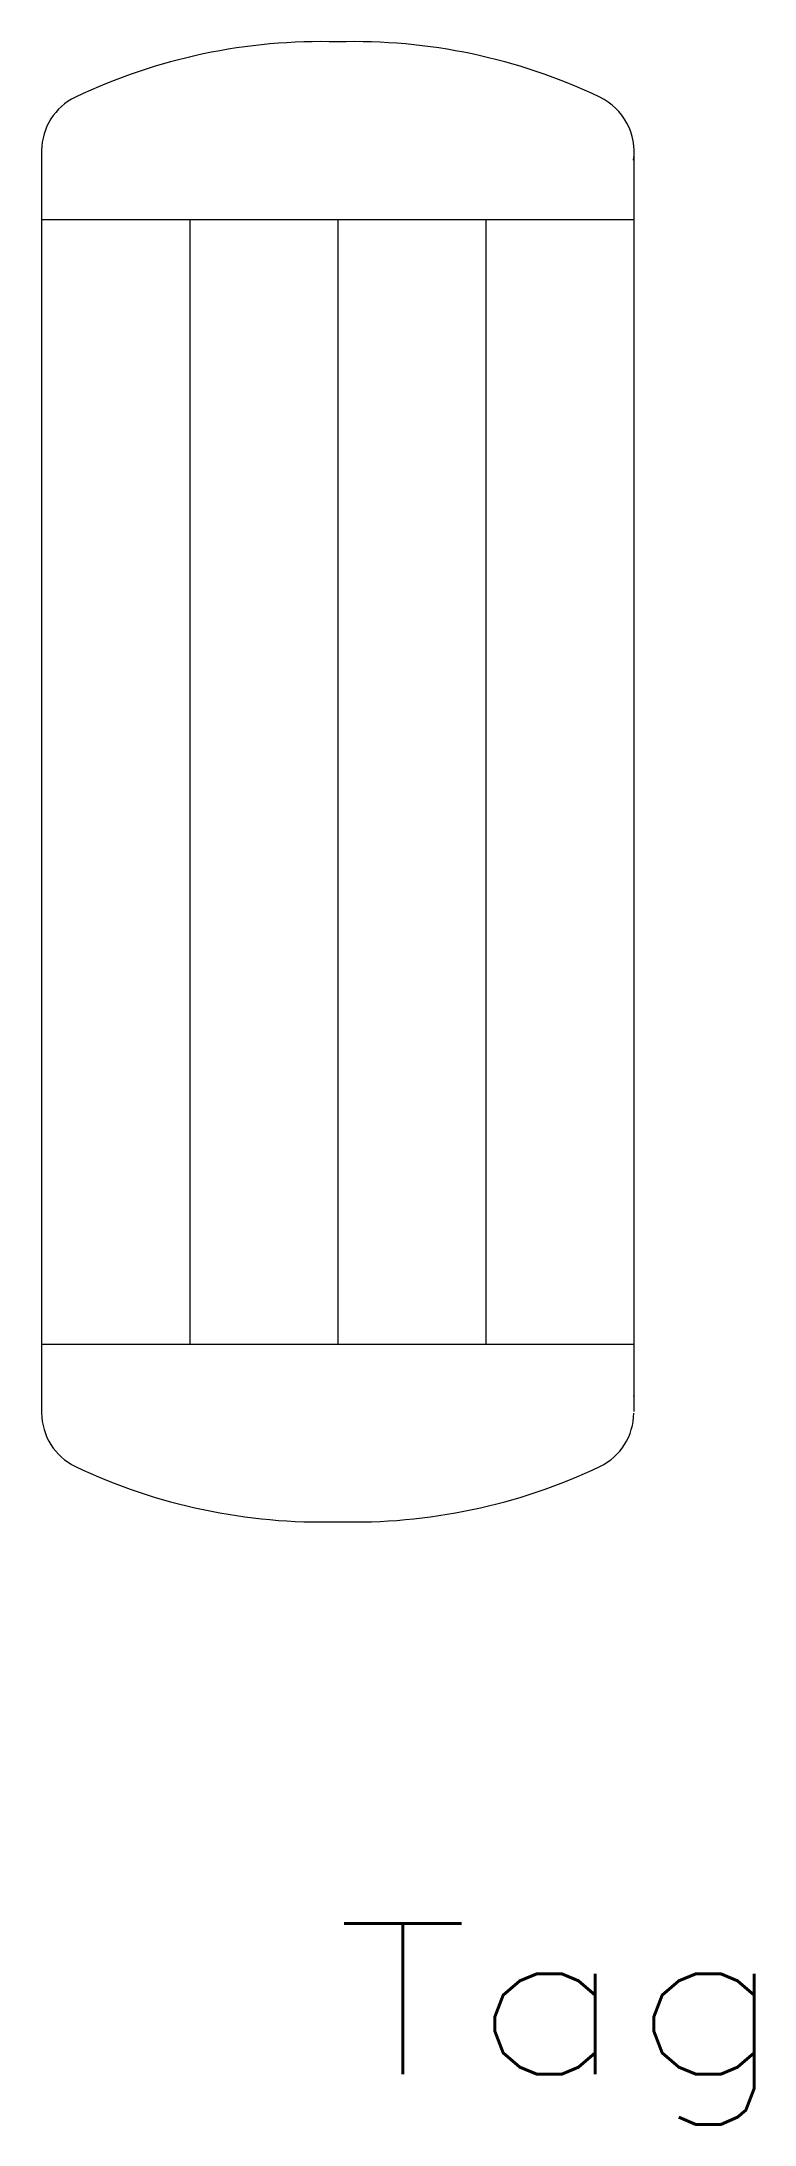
# Model space of a CAD drawing. Header units: inches. Extents: x -2.5 to 3.5, y -11.6 to 6.
import ezdxf
from ezdxf.enums import TextEntityAlignment as Align

# ---------------------------------------------------------------- set-up
doc = ezdxf.new("R2010")
doc.units = ezdxf.units.IN
doc.header["$LTSCALE"] = 12
doc.header["$MEASUREMENT"] = 0
doc.layers.get('0').update_dxf_attribs({"lineweight": 0})
doc.layers.add('ELEC', color=7, linetype='Continuous', lineweight=0)
doc.styles.get("Standard").update_dxf_attribs({"font": 'TXT.SHX'})

msp = doc.modelspace()

# ---------------------------------------------------------------- linework, layer by layer
at = {"color": 0, "linetype": 'ByBlock'}
for p, q in [((-2.5, 5.089), (-2.5, -5.581)), ((2.5, 5.063), (2.5, -5.57)), ((-2.5, 4.5), (2.5, 4.5)), ((-1.25, 4.5), (-1.25, -5)), ((0, 4.5), (0, -5)), ((1.25, 4.5), (1.25, -5)), ((-2.5, -5), (2.5, -5))]:
    msp.add_line(p, q, dxfattribs=at)
for centre, radius, start, end in [((-0.14, 1.176), 4.826, 88.3396, 115.4696), ((0.14, 1.176), 4.826, 64.5304, 91.6604), ((-2, 5.082), 0.5, 115.4696, 180), ((1.989, 5.07), 0.515, -7.7771, 64.0388), ((-2, -5.582), 0.5, 180, 244.5304), ((2, -5.582), 0.5, -64.5304, 0), ((-0.14, -1.676), 4.826, -115.4696, -88.3396), ((0.14, -1.676), 4.826, -91.6604, -64.5304)]:
    msp.add_arc(centre, radius, start, end, dxfattribs=at)
at = {"layer": 'ELEC', "color": 0, "linetype": 'Continuous'}
msp.add_point((2.5, -5.437), dxfattribs=at)

# ---------------------------------------------------------------- texts
at = {"color": 0, "linetype": 'Continuous', "width": 1.166667}
msp.add_text('Tag', height=1.272, dxfattribs=at).set_placement((-0.015, -11.167), (3.801, -11.167), align=Align.FIT)

doc.saveas('drawing.dxf')
